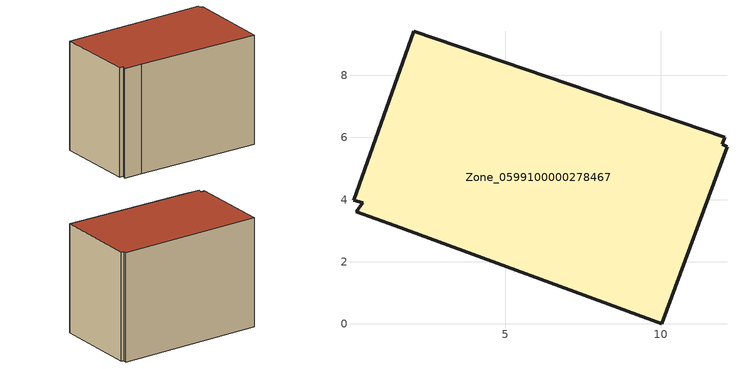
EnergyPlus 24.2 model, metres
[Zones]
Zone_0599100000278467
 floor ground (C_G): 0.2,3.6 0.42,3.89 0.11,3.98 2.05,9.42 12.06,6.01 11.98,5.78 12.14,5.7 10.04,0 1.45,3.15 z0.59
 wall outside (C_F): 12.06,6.01 2.05,9.42 0.11,3.98 0.42,3.89 0.2,3.6 1.45,3.15 10.04,0 12.14,5.7 11.98,5.78 12.06,6.01 z0.59:8.46
 roof outside (C_R): 0.42,3.89 0.2,3.6 1.45,3.15 10.04,0 12.14,5.7 11.98,5.78 12.06,6.01 2.05,9.42 0.11,3.98 z8.46
[BUILDING]
Pand.0599100000278467: North Axis=0; Terrain=City; Loads Convergence Tolerance Value=0.04; Temperature Convergence Tolerance Value=0.4; Solar Distribution=FullExterior; Maximum Number of Warmup Days=25; Minimum Number of Warmup Days=1
[Site:Location]
Rotterdam.The.Hague.AP_ZH_NLD Design_Conditions: Latitude=51.96; Longitude=4.45; Time Zone=1; Elevation=-4.5
[SITE:GROUNDTEMPERATURE:BUILDINGSURFACE]
18, 18, 18, 18, 18, 18, 18, 18, 18, 18, 18, 18
[MATERIAL] Thermal Absorptance=0.9; Solar Absorptance=0.7; Visible Absorptance=0.7
Name | Roughness | Thickness | Conductivity | Density | Specific Heat
G.TC.1965-1974 | MediumSmooth | 0.15 | 0.882353 | 540 | 1210
F.TC.1965-1974 | Rough | 0.3 | 0.697674 | 1920 | 840
R.TC.1965-1974 | MediumRough | 0.2 | 0.232558 | 1500 | 1000
[CONSTRUCTION]
C_G: G.TC.1965-1974
C_F: F.TC.1965-1974
C_R: R.TC.1965-1974
[ZONE]
Zone_0599100000278467: Type=1; Multiplier=1; Ceiling Height=Autocalculate; Volume=Autocalculate; Floor Area=autocalculate; Part of Total Floor Area=Yes
[ZONEINFILTRATION:DESIGNFLOWRATE]
Infil_Zone_0599100000278467: Zone or ZoneList or Space or SpaceList=Zone_0599100000278467; Schedule=AlwaysOn; Design Flow Rate Calculation Method=Flow/Area; Flow Rate per Floor Area=0.003; Constant Term Coefficient=1; Temperature Term Coefficient=0; Velocity Term Coefficient=0; Velocity Squared Term Coefficient=0
[HVACTEMPLATE:ZONE:IDEALLOADSAIRSYSTEM]
Zone_0599100000278467: Maximum Heating Supply Air Temperature=50; Minimum Cooling Supply Air Temperature=13; Maximum Heating Supply Air Humidity Ratio=0.0156; Minimum Cooling Supply Air Humidity Ratio=0.0077; Heating Limit=NoLimit; Cooling Limit=NoLimit; Dehumidification Control Type=ConstantSensibleHeatRatio; Cooling Sensible Heat Ratio=0.7; Dehumidification Setpoint=60; Humidification Control Type=None; Humidification Setpoint=30; Outdoor Air Method=None; Outdoor Air Flow Rate per Person=0.00944; Outdoor Air Flow Rate per Zone Floor Area=0; Outdoor Air Flow Rate per Zone=0; Demand Controlled Ventilation Type=None; Outdoor Air Economizer Type=NoEconomizer; Heat Recovery Type=None; Sensible Heat Recovery Effectiveness=0.7; Latent Heat Recovery Effectiveness=0.65
[ZONECONTROL:THERMOSTAT]
ThermostatControl_Zone_0599100000278467: Zone or ZoneList=Zone_0599100000278467; Control Type Schedule=DualSetpointControlType; Control 1=Thermostat_Zone_0599100000278467; Temperature Difference Between Cutout And Setpoint=0
[THERMOSTATSETPOINT:DUALSETPOINT]
Thermostat_Zone_0599100000278467: Heating Setpoint Temperature Schedule=HeatingSetpoint_Zone_0599100000278467; Cooling Setpoint Temperature Schedule=CoolingSetpoint_Zone_0599100000278467
[SCHEDULE:COMPACT]
HeatingSetpoint_Zone_0599100000278467: Through: 12/31, For: AllDays, Until: 24:00, 21
CoolingSetpoint_Zone_0599100000278467: Through: 12/31, For: AllDays, Until: 24:00, 24
DualSetpointControlType: Through: 12/31, For: AllDays, Until: 24:00, 4
AlwaysOn: Through: 12/31, For: AllDays, Until: 24:00, 1
